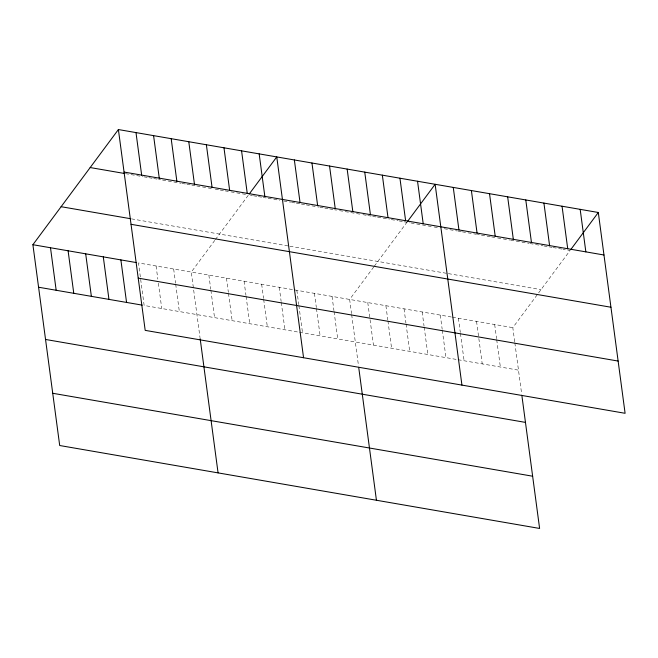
<?xml version="1.0" encoding="UTF-8"?>
<svg xmlns="http://www.w3.org/2000/svg" width="658" height="658" viewBox="0 0 658 658"><rect width="100%" height="100%" fill="white"/><g stroke="black" fill="none" stroke-linecap="round" stroke-linejoin="round"><path stroke-width="0.49" stroke-dasharray="3.29 2.47" d="M214.779 240.409L191.272 272.075L200.024 337.694M215.372 239.611L248.551 194.916L252.458 195.599M373.744 266.984L349.645 299.439L351.536 313.611M374.328 266.186L406.924 222.289M514.704 341.806L512.812 327.635L570.091 250.484L563.042 249.267M125.374 173.63L142.967 176.673M143.946 176.846L147.861 177.52M148.831 177.685L152.746 178.359M153.725 178.532L157.632 179.206M158.611 179.379L160.568 179.716M162.526 180.053L181.098 183.261M182.077 183.434L185.984 184.108M186.962 184.273L190.869 184.956M191.848 185.12L195.763 185.795M196.742 185.967L213.356 188.838M215.314 189.175L219.221 189.849M220.2 190.022L224.115 190.697M225.085 190.861L229 191.544M230.958 191.881L246.594 194.579M253.437 195.763L257.352 196.438M258.331 196.61L262.238 197.285M263.216 197.449L266.145 197.959M268.102 198.297L279.831 200.328M283.746 201.003L290.589 202.187M291.568 202.351L295.475 203.026M296.454 203.199L300.361 203.873M301.339 204.046L305.254 204.72M306.233 204.885L318.941 207.081M319.92 207.254L323.826 207.928M324.805 208.101L328.712 208.775M329.691 208.94L333.606 209.614M334.577 209.787L336.534 210.124M339.47 210.634L361.949 214.516M362.928 214.689L366.843 215.363M367.822 215.528L371.729 216.202M372.708 216.375L376.615 217.05M377.593 217.222L389.322 219.246M391.28 219.583L398.123 220.767M399.102 220.94L403.009 221.614M403.987 221.779L409.942 222.807M410.954 222.98L433.112 226.813M434.115 226.985L438.146 227.684M444.191 228.729L457.285 230.991M458.289 231.164L461.316 231.69M462.319 231.863L476.425 234.297M477.428 234.47L479.443 234.824M481.459 235.169L490.523 236.732M491.526 236.905L495.556 237.604M497.571 237.949L509.662 240.038M510.666 240.219L528.793 243.345M529.805 243.526L542.899 245.788M543.903 245.96L547.933 246.66M548.945 246.832L551.963 247.35M552.975 247.523L562.039 249.094M131.501 218.867L288.895 246.067M289.874 246.232L447.358 273.448M448.361 273.621L541.024 289.635M451.372 317.016L138.484 262.945L144.151 305.468L298.617 332.158M452.383 317.197L512.812 327.635M299.596 332.331L457.047 359.539M458.05 359.712L518.488 370.158M514.844 342.826L521.704 394.265M494.684 324.501L496.576 338.681M496.708 339.692L500.36 367.024M476.556 321.367L482.224 363.89M458.42 318.242L460.312 332.413M460.452 333.425L464.096 360.757M440.292 315.108L442.184 329.28M442.324 330.291L445.968 357.623M422.165 311.974L424.056 326.146M424.188 327.158L427.84 354.489M404.037 308.841L405.928 323.012M406.06 324.024L409.704 351.356M385.901 305.707L387.792 319.878M387.932 320.89L391.576 348.222M367.773 302.573L373.448 345.088M351.668 314.623L358.536 366.07M332.043 296.396L333.935 310.568M334.075 311.588L337.719 338.919M314.45 293.361L316.342 307.533M316.473 308.544L320.125 335.876M296.857 290.318L298.74 304.49M298.88 305.501L302.524 332.833M279.255 287.275L281.147 301.446M281.279 302.458L284.93 329.798M261.662 284.231L263.554 298.411M263.685 299.423L267.329 326.755M244.06 281.196L245.952 295.368M246.092 296.38L249.736 323.711M226.467 278.153L228.359 292.325M228.491 293.336L232.142 320.668M208.866 275.11L210.757 289.281M210.897 290.301L214.541 317.633M173.671 269.032L175.563 283.203M175.702 284.215L179.346 311.547M156.078 265.988L157.838 279.148M158.372 283.203L161.753 308.512"/><path stroke-width="0.99" d="M521.975 396.272L539.609 528.448L59.697 445.515L32.9 244.702L118.391 129.552L598.303 212.485L625.1 413.298L145.188 330.365L118.391 129.552M249.135 194.126L276.763 156.917L303.56 357.73M407.508 221.499L435.135 184.289L461.932 385.103M570.683 249.695L598.303 212.485M124.066 172.067L603.978 255M90.179 167.551L124.395 173.465M61.112 206.702L130.523 218.695M131.032 224.304L610.953 307.237M32.9 244.702L136.527 262.608M138.213 278.128L618.133 361.061M38.575 287.225L142.202 305.131M45.542 339.462L525.454 422.395M52.722 393.278L532.643 476.211M580.175 209.351L585.85 251.874M562.047 206.217L567.722 248.74M543.919 203.083L549.586 245.607M525.783 199.95L531.458 242.473M507.655 196.816L513.33 239.339M489.527 193.691L495.203 236.206M471.391 190.557L477.066 233.072M453.263 187.423L458.939 229.938M417.542 181.246L423.209 223.761M399.941 178.203L405.616 220.726M382.347 175.168L388.014 217.683M364.746 172.125L370.421 214.64M347.153 169.081L352.828 211.605M358.799 368.077L376.434 500.253M329.551 166.038L335.226 208.561M311.958 163.003L317.633 205.518M294.356 159.96L300.032 202.475M259.17 153.882L264.837 196.397M241.568 150.838L247.244 193.353M223.975 147.795L229.642 190.318M206.373 144.752L212.049 187.275M188.78 141.717L194.455 184.232M200.164 338.697L218.069 472.88M171.179 138.673L176.854 181.189M153.585 135.63L159.261 178.154M135.992 132.595L141.659 175.11M120.883 259.91L126.558 302.425M103.29 256.867L108.957 299.382M85.688 253.824L91.363 296.347M68.095 250.788L73.77 293.304M50.493 247.745L56.169 290.26"/></g></svg>
